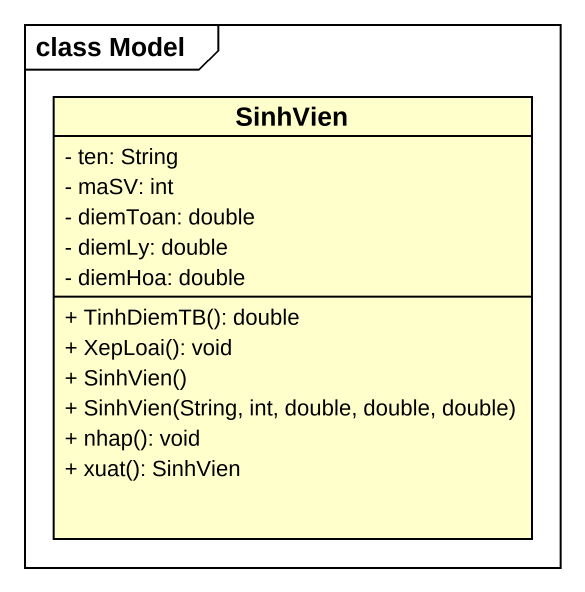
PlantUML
@startuml
mainframe class Model
hide circle
hide empty members
skinparam classAttributeIconSize 0
class SinhVien {
  - ten: String
  - maSV: int
  - diemToan: double
  - diemLy: double
  - diemHoa: double
  + TinhDiemTB(): double
  + XepLoai(): void
  + SinhVien()
  + SinhVien(String, int, double, double, double)
  + nhap(): void
  + xuat(): SinhVien
}
@enduml
